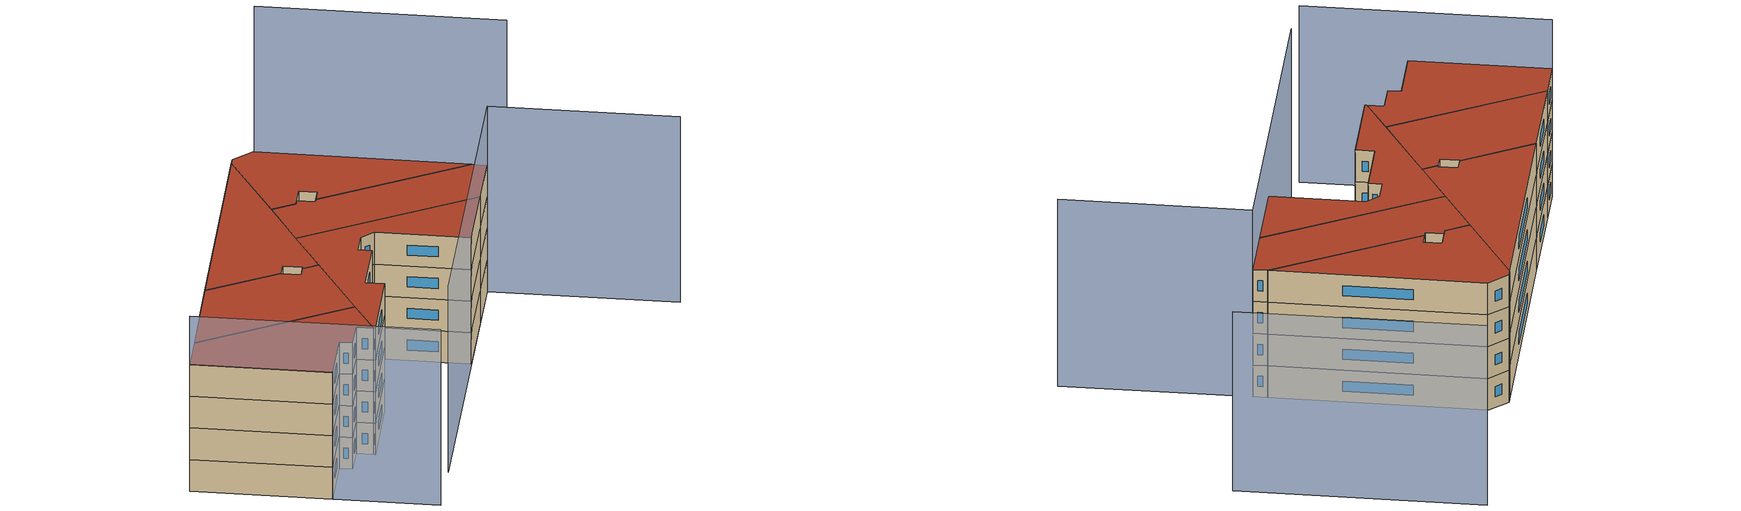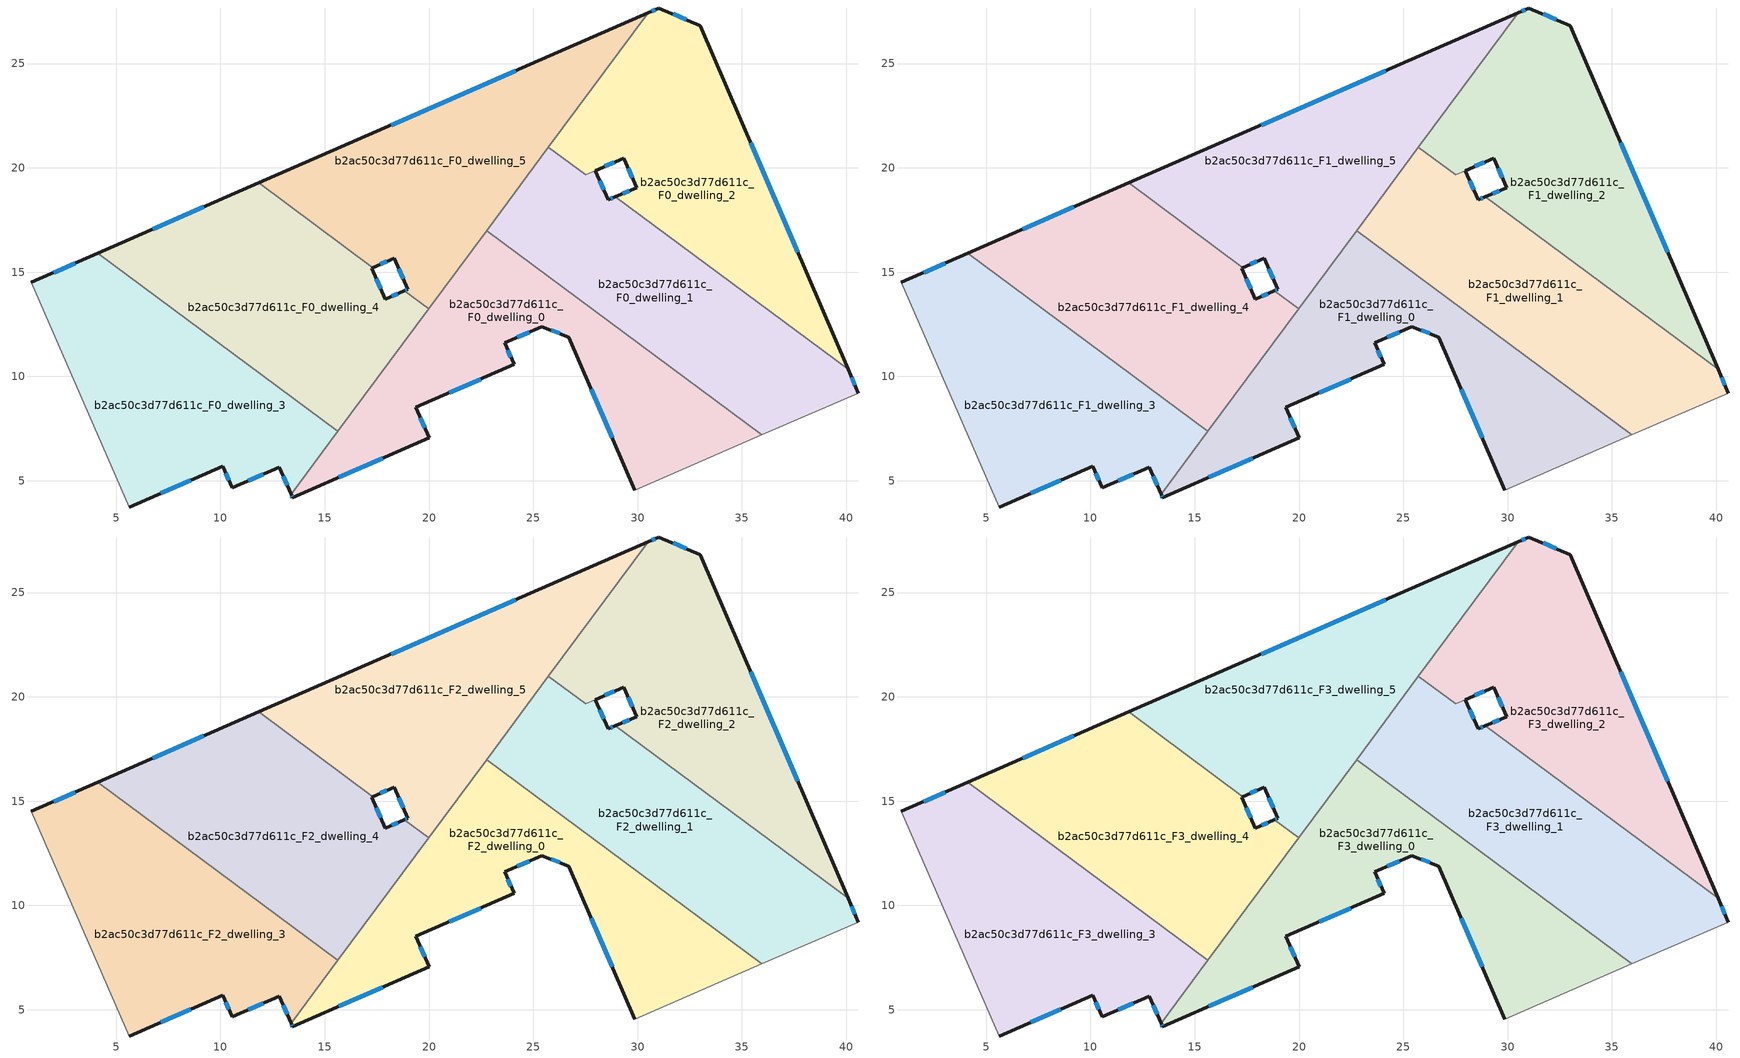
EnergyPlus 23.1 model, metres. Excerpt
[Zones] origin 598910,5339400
b2ac50c3d77d611c_F0_dwelling_0
 floor ground (EU_floor_Construction): 35.96,7.2 29.87,4.55 26.7,11.89 25.41,12.39 23.63,11.61 24.08,10.57 19.37,8.51 20,7.05 13.45,4.19 13.39,4.34 22.75,16.98 z0
 wall outside (EU_wall_Construction): 13.39,4.34 13.45,4.19 20,7.05 19.37,8.51 24.08,10.57 23.63,11.61 25.41,12.39 26.7,11.89 29.87,4.55 z0:3
 wall to b2ac50c3d77d611c_F0_dwelling_1 (EU_wall_Construction): 35.96,7.2 22.75,16.98 z0:3
 wall adiabatic (EU_wall_Construction): 29.87,4.55 35.96,7.2 z0:3
 wall to b2ac50c3d77d611c_F0_dwelling_4 (EU_wall_Construction): 19.98,13.24 15.63,7.37 z0:3
 wall to b2ac50c3d77d611c_F0_dwelling_3 (EU_wall_Construction): 15.63,7.37 13.39,4.34 z0:3
 wall to b2ac50c3d77d611c_F0_dwelling_5 (EU_wall_Construction): 22.75,16.98 19.98,13.24 z0:3
 window (EU_Window_Construction): 24.24,11.87 24.8,12.12 / 23.93,10.93 23.78,11.25 / 20.97,9.21 22.48,9.87 / 19.78,7.55 19.58,8.02 / 15.68,5.16 17.77,6.08 / 13.41,4.29 13.43,4.24 / 27.78,9.39 28.79,7.05 / 25.85,12.22 26.26,12.06 z1.02:1.98
b2ac50c3d77d611c_F0_dwelling_1
 floor ground (EU_floor_Construction): 40.09,10.34 40.58,9.2 35.96,7.2 22.75,16.98 25.72,20.99 27.5,19.67 27.97,19.87 28.58,18.46 28.93,18.61 z0
 wall outside (EU_wall_Construction): 28.93,18.61 28.58,18.46 27.97,19.87 / 40.58,9.2 40.09,10.34 z0:3
 wall to b2ac50c3d77d611c_F0_dwelling_2 (EU_wall_Construction): 40.09,10.34 28.93,18.61 / 27.97,19.87 27.5,19.67 25.72,20.99 z0:3
 wall adiabatic (EU_wall_Construction): 35.96,7.2 40.58,9.2 z0:3
 wall to b2ac50c3d77d611c_F0_dwelling_5 (EU_wall_Construction): 25.72,20.99 22.75,16.98 z0:3
 window (EU_Window_Construction): 28.37,18.94 28.18,19.39 / 28.81,18.56 28.7,18.51 / 40.41,9.59 40.26,9.95 z1.02:1.98
b2ac50c3d77d611c_F0_dwelling_2
 floor ground (EU_floor_Construction): 33.01,26.82 40.09,10.34 28.93,18.61 29.95,19.05 29.34,20.46 27.5,19.67 25.72,20.99 30.5,27.43 31.02,27.66 z0
 wall outside (EU_wall_Construction): 40.09,10.34 33.01,26.82 31.02,27.66 30.5,27.43 / 27.97,19.87 29.34,20.46 29.95,19.05 28.93,18.61 z0:3
 wall to b2ac50c3d77d611c_F0_dwelling_5 (EU_wall_Construction): 30.5,27.43 25.72,20.99 z0:3
 window (EU_Window_Construction): 30.84,27.58 30.68,27.51 / 32.33,27.1 31.7,27.37 / 37.68,15.94 35.42,21.21 / 29.6,18.9 29.27,18.76 / 29.55,19.98 29.74,19.53 / 28.43,20.07 28.87,20.26 z1.02:1.98
b2ac50c3d77d611c_F0_dwelling_3
 floor ground (EU_floor_Construction): 15.63,7.37 13.39,4.34 12.82,5.65 10.55,4.66 10.11,5.7 5.62,3.74 0.92,14.5 4.12,15.9 z0
 wall outside (EU_wall_Construction): 4.12,15.9 0.92,14.5 / 5.62,3.74 10.11,5.7 10.55,4.66 12.82,5.65 13.39,4.34 z0:3
 wall to b2ac50c3d77d611c_F0_dwelling_4 (EU_wall_Construction): 15.63,7.37 4.12,15.9 z0:3
 wall adiabatic (EU_wall_Construction): 0.92,14.5 5.62,3.74 z0:3
 window (EU_Window_Construction): 3.03,15.43 2.01,14.98 / 13.01,5.2 13.19,4.79 / 11.32,5 12.05,5.31 / 10.26,5.35 10.4,5.01 / 7.15,4.41 8.58,5.03 z1.02:1.98
b2ac50c3d77d611c_F0_dwelling_4
 floor ground (EU_floor_Construction): 17.31,15.22 17.25,15.19 17.9,13.71 18.8,14.11 19.98,13.24 15.63,7.37 4.12,15.9 11.83,19.27 z0
 wall outside (EU_wall_Construction): 18.8,14.11 17.9,13.71 17.25,15.19 17.31,15.22 / 11.83,19.27 4.12,15.9 z0:3
 wall to b2ac50c3d77d611c_F0_dwelling_5 (EU_wall_Construction): 19.98,13.24 18.8,14.11 / 17.31,15.22 11.83,19.27 z0:3
 window (EU_Window_Construction): 17.68,14.21 17.47,14.69 / 18.5,13.97 18.2,13.84 / 9.21,18.13 6.74,17.05 z1.02:1.98
b2ac50c3d77d611c_F0_dwelling_5
 floor ground (EU_floor_Construction): 30.5,27.43 19.98,13.24 18.8,14.11 18.98,14.18 18.33,15.66 17.31,15.22 11.83,19.27 z0
 wall outside (EU_wall_Construction): 17.31,15.22 18.33,15.66 18.98,14.18 18.8,14.11 / 30.5,27.43 11.83,19.27 z0:3
 window (EU_Window_Construction): 18.92,14.16 18.86,14.13 / 18.55,15.16 18.76,14.69 / 17.66,15.37 17.98,15.51 / 24.15,24.66 18.18,22.05 z1.02:1.98
b2ac50c3d77d611c_F1_dwelling_0
 floor to b2ac50c3d77d611c_F0_dwelling_0 (EU_floor_Construction): 35.96,7.2 29.87,4.55 26.7,11.89 25.41,12.39 23.63,11.61 24.08,10.57 19.37,8.51 20,7.05 13.45,4.19 13.39,4.34 22.75,16.98 z3
 wall outside (EU_wall_Construction): 13.39,4.34 13.45,4.19 20,7.05 19.37,8.51 24.08,10.57 23.63,11.61 25.41,12.39 26.7,11.89 29.87,4.55 z3:6
 wall to b2ac50c3d77d611c_F1_dwelling_1 (EU_wall_Construction): 35.96,7.2 22.75,16.98 z3:6
 wall adiabatic (EU_wall_Construction): 29.87,4.55 35.96,7.2 z3:6
 wall to b2ac50c3d77d611c_F1_dwelling_4 (EU_wall_Construction): 19.98,13.24 15.63,7.37 z3:6
 wall to b2ac50c3d77d611c_F1_dwelling_3 (EU_wall_Construction): 15.63,7.37 13.39,4.34 z3:6
 wall to b2ac50c3d77d611c_F1_dwelling_5 (EU_wall_Construction): 22.75,16.98 19.98,13.24 z3:6
 window (EU_Window_Construction): 24.24,11.87 24.8,12.12 / 23.93,10.93 23.78,11.25 / 20.97,9.21 22.48,9.87 / 19.78,7.55 19.58,8.02 / 15.68,5.16 17.77,6.08 / 13.41,4.29 13.43,4.24 / 27.78,9.39 28.79,7.05 / 25.85,12.22 26.26,12.06 z4.02:4.98
b2ac50c3d77d611c_F1_dwelling_1
 floor to b2ac50c3d77d611c_F0_dwelling_1 (EU_floor_Construction): 40.09,10.34 40.58,9.2 35.96,7.2 22.75,16.98 25.72,20.99 27.5,19.67 27.97,19.87 28.58,18.46 28.93,18.61 z3
 wall outside (EU_wall_Construction): 28.93,18.61 28.58,18.46 27.97,19.87 / 40.58,9.2 40.09,10.34 z3:6
 wall to b2ac50c3d77d611c_F1_dwelling_2 (EU_wall_Construction): 40.09,10.34 28.93,18.61 / 27.97,19.87 27.5,19.67 25.72,20.99 z3:6
 wall adiabatic (EU_wall_Construction): 35.96,7.2 40.58,9.2 z3:6
 wall to b2ac50c3d77d611c_F1_dwelling_5 (EU_wall_Construction): 25.72,20.99 22.75,16.98 z3:6
 window (EU_Window_Construction): 28.37,18.94 28.18,19.39 / 28.81,18.56 28.7,18.51 / 40.41,9.59 40.26,9.95 z4.02:4.98
b2ac50c3d77d611c_F1_dwelling_2
 floor to b2ac50c3d77d611c_F0_dwelling_2 (EU_floor_Construction): 33.01,26.82 40.09,10.34 28.93,18.61 29.95,19.05 29.34,20.46 27.5,19.67 25.72,20.99 30.5,27.43 31.02,27.66 z3
 wall outside (EU_wall_Construction): 40.09,10.34 33.01,26.82 31.02,27.66 30.5,27.43 / 27.97,19.87 29.34,20.46 29.95,19.05 28.93,18.61 z3:6
 wall to b2ac50c3d77d611c_F1_dwelling_5 (EU_wall_Construction): 30.5,27.43 25.72,20.99 z3:6
 window (EU_Window_Construction): 30.84,27.58 30.68,27.51 / 32.33,27.1 31.7,27.37 / 37.68,15.94 35.42,21.21 / 29.6,18.9 29.27,18.76 / 29.55,19.98 29.74,19.53 / 28.43,20.07 28.87,20.26 z4.02:4.98
b2ac50c3d77d611c_F1_dwelling_3
 floor to b2ac50c3d77d611c_F0_dwelling_3 (EU_floor_Construction): 15.63,7.37 13.39,4.34 12.82,5.65 10.55,4.66 10.11,5.7 5.62,3.74 0.92,14.5 4.12,15.9 z3
 wall outside (EU_wall_Construction): 4.12,15.9 0.92,14.5 / 5.62,3.74 10.11,5.7 10.55,4.66 12.82,5.65 13.39,4.34 z3:6
 wall to b2ac50c3d77d611c_F1_dwelling_4 (EU_wall_Construction): 15.63,7.37 4.12,15.9 z3:6
 wall adiabatic (EU_wall_Construction): 0.92,14.5 5.62,3.74 z3:6
 window (EU_Window_Construction): 3.03,15.43 2.01,14.98 / 13.01,5.2 13.19,4.79 / 11.32,5 12.05,5.31 / 10.26,5.35 10.4,5.01 / 7.15,4.41 8.58,5.03 z4.02:4.98
b2ac50c3d77d611c_F1_dwelling_4
 floor to b2ac50c3d77d611c_F0_dwelling_4 (EU_floor_Construction): 17.31,15.22 17.25,15.19 17.9,13.71 18.8,14.11 19.98,13.24 15.63,7.37 4.12,15.9 11.83,19.27 z3
 wall outside (EU_wall_Construction): 18.8,14.11 17.9,13.71 17.25,15.19 17.31,15.22 / 11.83,19.27 4.12,15.9 z3:6
 wall to b2ac50c3d77d611c_F1_dwelling_5 (EU_wall_Construction): 19.98,13.24 18.8,14.11 / 17.31,15.22 11.83,19.27 z3:6
 window (EU_Window_Construction): 17.68,14.21 17.47,14.69 / 18.5,13.97 18.2,13.84 / 9.21,18.13 6.74,17.05 z4.02:4.98
b2ac50c3d77d611c_F1_dwelling_5
 floor to b2ac50c3d77d611c_F0_dwelling_5 (EU_floor_Construction): 30.5,27.43 19.98,13.24 18.8,14.11 18.98,14.18 18.33,15.66 17.31,15.22 11.83,19.27 z3
 wall outside (EU_wall_Construction): 17.31,15.22 18.33,15.66 18.98,14.18 18.8,14.11 / 30.5,27.43 11.83,19.27 z3:6
 window (EU_Window_Construction): 18.92,14.16 18.86,14.13 / 18.55,15.16 18.76,14.69 / 17.66,15.37 17.98,15.51 / 24.15,24.66 18.18,22.05 z4.02:4.98
b2ac50c3d77d611c_F2_dwelling_0
 floor to b2ac50c3d77d611c_F1_dwelling_0 (EU_floor_Construction): 35.96,7.2 29.87,4.55 26.7,11.89 25.41,12.39 23.63,11.61 24.08,10.57 19.37,8.51 20,7.05 13.45,4.19 13.39,4.34 22.75,16.98 z6
 wall outside (EU_wall_Construction): 13.39,4.34 13.45,4.19 20,7.05 19.37,8.51 24.08,10.57 23.63,11.61 25.41,12.39 26.7,11.89 29.87,4.55 z6:9
 wall to b2ac50c3d77d611c_F2_dwelling_1 (EU_wall_Construction): 35.96,7.2 22.75,16.98 z6:9
 wall adiabatic (EU_wall_Construction): 29.87,4.55 35.96,7.2 z6:9
 wall to b2ac50c3d77d611c_F2_dwelling_4 (EU_wall_Construction): 19.98,13.24 15.63,7.37 z6:9
 wall to b2ac50c3d77d611c_F2_dwelling_3 (EU_wall_Construction): 15.63,7.37 13.39,4.34 z6:9
 wall to b2ac50c3d77d611c_F2_dwelling_5 (EU_wall_Construction): 22.75,16.98 19.98,13.24 z6:9
 window (EU_Window_Construction): 24.24,11.87 24.8,12.12 / 23.93,10.93 23.78,11.25 / 20.97,9.21 22.48,9.87 / 19.78,7.55 19.58,8.02 / 15.68,5.16 17.77,6.08 / 13.41,4.29 13.43,4.24 / 27.78,9.39 28.79,7.05 / 25.85,12.22 26.26,12.06 z7.02:7.98
b2ac50c3d77d611c_F2_dwelling_1
 floor to b2ac50c3d77d611c_F1_dwelling_1 (EU_floor_Construction): 40.09,10.34 40.58,9.2 35.96,7.2 22.75,16.98 25.72,20.99 27.5,19.67 27.97,19.87 28.58,18.46 28.93,18.61 z6
 wall outside (EU_wall_Construction): 28.93,18.61 28.58,18.46 27.97,19.87 / 40.58,9.2 40.09,10.34 z6:9
 wall to b2ac50c3d77d611c_F2_dwelling_2 (EU_wall_Construction): 40.09,10.34 28.93,18.61 / 27.97,19.87 27.5,19.67 25.72,20.99 z6:9
 wall adiabatic (EU_wall_Construction): 35.96,7.2 40.58,9.2 z6:9
 wall to b2ac50c3d77d611c_F2_dwelling_5 (EU_wall_Construction): 25.72,20.99 22.75,16.98 z6:9
 window (EU_Window_Construction): 28.37,18.94 28.18,19.39 / 28.81,18.56 28.7,18.51 / 40.41,9.59 40.26,9.95 z7.02:7.98
b2ac50c3d77d611c_F2_dwelling_2
 floor to b2ac50c3d77d611c_F1_dwelling_2 (EU_floor_Construction): 33.01,26.82 40.09,10.34 28.93,18.61 29.95,19.05 29.34,20.46 27.5,19.67 25.72,20.99 30.5,27.43 31.02,27.66 z6
 wall outside (EU_wall_Construction): 40.09,10.34 33.01,26.82 31.02,27.66 30.5,27.43 / 27.97,19.87 29.34,20.46 29.95,19.05 28.93,18.61 z6:9
 wall to b2ac50c3d77d611c_F2_dwelling_5 (EU_wall_Construction): 30.5,27.43 25.72,20.99 z6:9
 window (EU_Window_Construction): 30.84,27.58 30.68,27.51 / 32.33,27.1 31.7,27.37 / 37.68,15.94 35.42,21.21 / 29.6,18.9 29.27,18.76 / 29.55,19.98 29.74,19.53 / 28.43,20.07 28.87,20.26 z7.02:7.98
b2ac50c3d77d611c_F2_dwelling_3
 floor to b2ac50c3d77d611c_F1_dwelling_3 (EU_floor_Construction): 15.63,7.37 13.39,4.34 12.82,5.65 10.55,4.66 10.11,5.7 5.62,3.74 0.92,14.5 4.12,15.9 z6
 wall outside (EU_wall_Construction): 4.12,15.9 0.92,14.5 / 5.62,3.74 10.11,5.7 10.55,4.66 12.82,5.65 13.39,4.34 z6:9
 wall to b2ac50c3d77d611c_F2_dwelling_4 (EU_wall_Construction): 15.63,7.37 4.12,15.9 z6:9
 wall adiabatic (EU_wall_Construction): 0.92,14.5 5.62,3.74 z6:9
 window (EU_Window_Construction): 3.03,15.43 2.01,14.98 / 13.01,5.2 13.19,4.79 / 11.32,5 12.05,5.31 / 10.26,5.35 10.4,5.01 / 7.15,4.41 8.58,5.03 z7.02:7.98
b2ac50c3d77d611c_F2_dwelling_4
 floor to b2ac50c3d77d611c_F1_dwelling_4 (EU_floor_Construction): 17.31,15.22 17.25,15.19 17.9,13.71 18.8,14.11 19.98,13.24 15.63,7.37 4.12,15.9 11.83,19.27 z6
 wall outside (EU_wall_Construction): 18.8,14.11 17.9,13.71 17.25,15.19 17.31,15.22 / 11.83,19.27 4.12,15.9 z6:9
 wall to b2ac50c3d77d611c_F2_dwelling_5 (EU_wall_Construction): 19.98,13.24 18.8,14.11 / 17.31,15.22 11.83,19.27 z6:9
 window (EU_Window_Construction): 17.68,14.21 17.47,14.69 / 18.5,13.97 18.2,13.84 / 9.21,18.13 6.74,17.05 z7.02:7.98
b2ac50c3d77d611c_F2_dwelling_5
 floor to b2ac50c3d77d611c_F1_dwelling_5 (EU_floor_Construction): 30.5,27.43 19.98,13.24 18.8,14.11 18.98,14.18 18.33,15.66 17.31,15.22 11.83,19.27 z6
 wall outside (EU_wall_Construction): 17.31,15.22 18.33,15.66 18.98,14.18 18.8,14.11 / 30.5,27.43 11.83,19.27 z6:9
 window (EU_Window_Construction): 18.92,14.16 18.86,14.13 / 18.55,15.16 18.76,14.69 / 17.66,15.37 17.98,15.51 / 24.15,24.66 18.18,22.05 z7.02:7.98
b2ac50c3d77d611c_F3_dwelling_0
 floor to b2ac50c3d77d611c_F2_dwelling_0 (EU_floor_Construction): 35.96,7.2 29.87,4.55 26.7,11.89 25.41,12.39 23.63,11.61 24.08,10.57 19.37,8.51 20,7.05 13.45,4.19 13.39,4.34 22.75,16.98 z9
 wall outside (EU_wall_Construction): 13.39,4.34 13.45,4.19 20,7.05 19.37,8.51 24.08,10.57 23.63,11.61 25.41,12.39 26.7,11.89 29.87,4.55 z9:12
 wall to b2ac50c3d77d611c_F3_dwelling_1 (EU_wall_Construction): 35.96,7.2 22.75,16.98 z9:12
 wall adiabatic (EU_wall_Construction): 29.87,4.55 35.96,7.2 z9:12
 wall to b2ac50c3d77d611c_F3_dwelling_4 (EU_wall_Construction): 19.98,13.24 15.63,7.37 z9:12
 wall to b2ac50c3d77d611c_F3_dwelling_3 (EU_wall_Construction): 15.63,7.37 13.39,4.34 z9:12
 wall to b2ac50c3d77d611c_F3_dwelling_5 (EU_wall_Construction): 22.75,16.98 19.98,13.24 z9:12
 window (EU_Window_Construction): 24.24,11.87 24.8,12.12 / 23.93,10.93 23.78,11.25 / 20.97,9.21 22.48,9.87 / 19.78,7.55 19.58,8.02 / 15.68,5.16 17.77,6.08 / 13.41,4.29 13.43,4.24 / 27.78,9.39 28.79,7.05 / 25.85,12.22 26.26,12.06 z10.02:10.98
 roof outside (EU_roof_Construction): 35.96,7.2 22.75,16.98 13.39,4.34 13.45,4.19 20,7.05 19.37,8.51 24.08,10.57 23.63,11.61 25.41,12.39 26.7,11.89 29.87,4.55 z12
b2ac50c3d77d611c_F3_dwelling_1
 floor to b2ac50c3d77d611c_F2_dwelling_1 (EU_floor_Construction): 40.09,10.34 40.58,9.2 35.96,7.2 22.75,16.98 25.72,20.99 27.5,19.67 27.97,19.87 28.58,18.46 28.93,18.61 z9
 wall outside (EU_wall_Construction): 28.93,18.61 28.58,18.46 27.97,19.87 / 40.58,9.2 40.09,10.34 z9:12
 wall to b2ac50c3d77d611c_F3_dwelling_2 (EU_wall_Construction): 40.09,10.34 28.93,18.61 / 27.97,19.87 27.5,19.67 25.72,20.99 z9:12
 wall adiabatic (EU_wall_Construction): 35.96,7.2 40.58,9.2 z9:12
 wall to b2ac50c3d77d611c_F3_dwelling_5 (EU_wall_Construction): 25.72,20.99 22.75,16.98 z9:12
 window (EU_Window_Construction): 28.37,18.94 28.18,19.39 / 28.81,18.56 28.7,18.51 / 40.41,9.59 40.26,9.95 z10.02:10.98
 roof outside (EU_roof_Construction): 40.58,9.2 40.09,10.34 28.93,18.61 28.58,18.46 27.97,19.87 27.5,19.67 25.72,20.99 22.75,16.98 35.96,7.2 z12
b2ac50c3d77d611c_F3_dwelling_2
 floor to b2ac50c3d77d611c_F2_dwelling_2 (EU_floor_Construction): 33.01,26.82 40.09,10.34 28.93,18.61 29.95,19.05 29.34,20.46 27.5,19.67 25.72,20.99 30.5,27.43 31.02,27.66 z9
 wall outside (EU_wall_Construction): 40.09,10.34 33.01,26.82 31.02,27.66 30.5,27.43 / 27.97,19.87 29.34,20.46 29.95,19.05 28.93,18.61 z9:12
 wall to b2ac50c3d77d611c_F3_dwelling_5 (EU_wall_Construction): 30.5,27.43 25.72,20.99 z9:12
 window (EU_Window_Construction): 30.84,27.58 30.68,27.51 / 32.33,27.1 31.7,27.37 / 37.68,15.94 35.42,21.21 / 29.6,18.9 29.27,18.76 / 29.55,19.98 29.74,19.53 / 28.43,20.07 28.87,20.26 z10.02:10.98
 roof outside (EU_roof_Construction): 40.09,10.34 33.01,26.82 31.02,27.66 30.5,27.43 25.72,20.99 27.5,19.67 29.34,20.46 29.95,19.05 28.93,18.61 z12
b2ac50c3d77d611c_F3_dwelling_3
 floor to b2ac50c3d77d611c_F2_dwelling_3 (EU_floor_Construction): 15.63,7.37 13.39,4.34 12.82,5.65 10.55,4.66 10.11,5.7 5.62,3.74 0.92,14.5 4.12,15.9 z9
 wall outside (EU_wall_Construction): 4.12,15.9 0.92,14.5 / 5.62,3.74 10.11,5.7 10.55,4.66 12.82,5.65 13.39,4.34 z9:12
 wall to b2ac50c3d77d611c_F3_dwelling_4 (EU_wall_Construction): 15.63,7.37 4.12,15.9 z9:12
 wall adiabatic (EU_wall_Construction): 0.92,14.5 5.62,3.74 z9:12
 window (EU_Window_Construction): 3.03,15.43 2.01,14.98 / 13.01,5.2 13.19,4.79 / 11.32,5 12.05,5.31 / 10.26,5.35 10.4,5.01 / 7.15,4.41 8.58,5.03 z10.02:10.98
 roof outside (EU_roof_Construction): 13.39,4.34 15.63,7.37 4.12,15.9 0.92,14.5 5.62,3.74 10.11,5.7 10.55,4.66 12.82,5.65 z12
b2ac50c3d77d611c_F3_dwelling_4
 floor to b2ac50c3d77d611c_F2_dwelling_4 (EU_floor_Construction): 17.31,15.22 17.25,15.19 17.9,13.71 18.8,14.11 19.98,13.24 15.63,7.37 4.12,15.9 11.83,19.27 z9
 wall outside (EU_wall_Construction): 18.8,14.11 17.9,13.71 17.25,15.19 17.31,15.22 / 11.83,19.27 4.12,15.9 z9:12
 wall to b2ac50c3d77d611c_F3_dwelling_5 (EU_wall_Construction): 19.98,13.24 18.8,14.11 / 17.31,15.22 11.83,19.27 z9:12
 window (EU_Window_Construction): 17.68,14.21 17.47,14.69 / 18.5,13.97 18.2,13.84 / 9.21,18.13 6.74,17.05 z10.02:10.98
 roof outside (EU_roof_Construction): 15.63,7.37 19.98,13.24 18.8,14.11 17.9,13.71 17.25,15.19 17.31,15.22 11.83,19.27 4.12,15.9 z12
b2ac50c3d77d611c_F3_dwelling_5
 floor to b2ac50c3d77d611c_F2_dwelling_5 (EU_floor_Construction): 30.5,27.43 19.98,13.24 18.8,14.11 18.98,14.18 18.33,15.66 17.31,15.22 11.83,19.27 z9
 wall outside (EU_wall_Construction): 17.31,15.22 18.33,15.66 18.98,14.18 18.8,14.11 / 30.5,27.43 11.83,19.27 z9:12
 window (EU_Window_Construction): 18.92,14.16 18.86,14.13 / 18.55,15.16 18.76,14.69 / 17.66,15.37 17.98,15.51 / 24.15,24.66 18.18,22.05 z10.02:10.98
 roof outside (EU_roof_Construction): 19.98,13.24 30.5,27.43 11.83,19.27 17.31,15.22 18.33,15.66 18.98,14.18 18.8,14.11 z12
shading: 14.03,-2.32 40.58,9.2 / 40.58,9.2 46.89,-5.35 z0:17.6; 0.92,14.5 9.16,-4.38 z0:16.6; 54.32,15.17 46.06,34.18 z0:16.9
[Building]
EU S2 Campaign: North Axis=0; Terrain=City; Solar Distribution=FullExterior
[Site:Location]
Vienna: Latitude=48; Longitude=16.5; Time Zone=1; Elevation=183
[SizingPeriod:WeatherFileDays]
AnnualSizingPeriod: Begin Month=1; Begin Day of Month=1; End Month=12; End Day of Month=31; Day of Week for Start Day=Monday; Use Weather File Daylight Saving Period=No; Use Weather File Rain and Snow Indicators=No
[MATERIAL]
EU_InternalMass_Material: Roughness=MediumRough; Thickness=0.1; Conductivity=1; Density=1800; Specific Heat=900; Thermal Absorptance=0.9; Solar Absorptance=0.7; Visible Absorptance=0.7
[MATERIAL:NOMASS] Roughness=MediumRough; Thermal Absorptance=0.9; Solar Absorptance=0.7; Visible Absorptance=0.7
Name | Thermal Resistance
EU_wall_NoMass | 0.942466
EU_roof_NoMass | 0.551687
EU_floor_NoMass | 0.66527
[WINDOWMATERIAL:SIMPLEGLAZINGSYSTEM]
EU_Window_SimpleGlazing: UFactor=2.03367; Solar Heat Gain Coefficient=0.65; Visible Transmittance=0.65
[CONSTRUCTION]
EU_wall_Construction: EU_wall_NoMass
EU_roof_Construction: EU_roof_NoMass
EU_floor_Construction: EU_floor_NoMass
EU_Window_Construction: EU_Window_SimpleGlazing
EU_InternalMass_Construction: EU_InternalMass_Material
[ZONE] Type=1; Multiplier=1; Ceiling Height=autocalculate; Floor Area=autocalculate; Part of Total Floor Area=Yes
Name | Volume
b2ac50c3d77d611c_F0_dwelling_0; b2ac50c3d77d611c_F1_dwelling_0; b2ac50c3d77d611c_F2_dwelling_0; b2ac50c3d77d611c_F3_dwelling_0 | 265.602
b2ac50c3d77d611c_F0_dwelling_1; b2ac50c3d77d611c_F1_dwelling_1; b2ac50c3d77d611c_F2_dwelling_1; b2ac50c3d77d611c_F3_dwelling_1 | 266.227
b2ac50c3d77d611c_F0_dwelling_2; b2ac50c3d77d611c_F1_dwelling_2; b2ac50c3d77d611c_F2_dwelling_2; b2ac50c3d77d611c_F3_dwelling_2 | 264.89
b2ac50c3d77d611c_F0_dwelling_3; b2ac50c3d77d611c_F1_dwelling_3; b2ac50c3d77d611c_F2_dwelling_3; b2ac50c3d77d611c_F3_dwelling_3 | 265.588
b2ac50c3d77d611c_F0_dwelling_4; b2ac50c3d77d611c_F1_dwelling_4; b2ac50c3d77d611c_F2_dwelling_4; b2ac50c3d77d611c_F3_dwelling_4 | 265.563
b2ac50c3d77d611c_F0_dwelling_5; b2ac50c3d77d611c_F1_dwelling_5; b2ac50c3d77d611c_F2_dwelling_5; b2ac50c3d77d611c_F3_dwelling_5 | 265.548
[INTERNALMASS] Construction=EU_InternalMass_Construction
Name | Zone or ZoneList | Surface Area
b2ac50c3d77d611c_F0_dwelling_0_EU_InternalMass | b2ac50c3d77d611c_F0_dwelling_0 | 88.5339
b2ac50c3d77d611c_F0_dwelling_1_EU_InternalMass | b2ac50c3d77d611c_F0_dwelling_1 | 88.7425
b2ac50c3d77d611c_F0_dwelling_2_EU_InternalMass | b2ac50c3d77d611c_F0_dwelling_2 | 88.2969
b2ac50c3d77d611c_F0_dwelling_3_EU_InternalMass | b2ac50c3d77d611c_F0_dwelling_3 | 88.5292
b2ac50c3d77d611c_F0_dwelling_4_EU_InternalMass | b2ac50c3d77d611c_F0_dwelling_4 | 88.5214
b2ac50c3d77d611c_F0_dwelling_5_EU_InternalMass | b2ac50c3d77d611c_F0_dwelling_5 | 88.5159
b2ac50c3d77d611c_F1_dwelling_0_EU_InternalMass | b2ac50c3d77d611c_F1_dwelling_0 | 88.5339
b2ac50c3d77d611c_F1_dwelling_1_EU_InternalMass | b2ac50c3d77d611c_F1_dwelling_1 | 88.7425
b2ac50c3d77d611c_F1_dwelling_2_EU_InternalMass | b2ac50c3d77d611c_F1_dwelling_2 | 88.2969
b2ac50c3d77d611c_F1_dwelling_3_EU_InternalMass | b2ac50c3d77d611c_F1_dwelling_3 | 88.5292
b2ac50c3d77d611c_F1_dwelling_4_EU_InternalMass | b2ac50c3d77d611c_F1_dwelling_4 | 88.5214
b2ac50c3d77d611c_F1_dwelling_5_EU_InternalMass | b2ac50c3d77d611c_F1_dwelling_5 | 88.5159
b2ac50c3d77d611c_F2_dwelling_0_EU_InternalMass | b2ac50c3d77d611c_F2_dwelling_0 | 88.5339
b2ac50c3d77d611c_F2_dwelling_1_EU_InternalMass | b2ac50c3d77d611c_F2_dwelling_1 | 88.7425
b2ac50c3d77d611c_F2_dwelling_2_EU_InternalMass | b2ac50c3d77d611c_F2_dwelling_2 | 88.2969
b2ac50c3d77d611c_F2_dwelling_3_EU_InternalMass | b2ac50c3d77d611c_F2_dwelling_3 | 88.5292
b2ac50c3d77d611c_F2_dwelling_4_EU_InternalMass | b2ac50c3d77d611c_F2_dwelling_4 | 88.5214
b2ac50c3d77d611c_F2_dwelling_5_EU_InternalMass | b2ac50c3d77d611c_F2_dwelling_5 | 88.5159
b2ac50c3d77d611c_F3_dwelling_0_EU_InternalMass | b2ac50c3d77d611c_F3_dwelling_0 | 88.5339
b2ac50c3d77d611c_F3_dwelling_1_EU_InternalMass | b2ac50c3d77d611c_F3_dwelling_1 | 88.7425
b2ac50c3d77d611c_F3_dwelling_2_EU_InternalMass | b2ac50c3d77d611c_F3_dwelling_2 | 88.2969
b2ac50c3d77d611c_F3_dwelling_3_EU_InternalMass | b2ac50c3d77d611c_F3_dwelling_3 | 88.5292
b2ac50c3d77d611c_F3_dwelling_4_EU_InternalMass | b2ac50c3d77d611c_F3_dwelling_4 | 88.5214
b2ac50c3d77d611c_F3_dwelling_5_EU_InternalMass | b2ac50c3d77d611c_F3_dwelling_5 | 88.5159
[OTHEREQUIPMENT] Fuel Type=Electricity; Design Level Calculation Method=Watts/Area; Power per Zone Floor Area=1; Fraction Latent=0; Fraction Radiant=0; Fraction Lost=0; Carbon Dioxide Generation Rate=0; EndUse Subcategory=EU_Step8_InternalGains
Name | Zone or ZoneList or Space or SpaceList | Schedule
EU_Step8_InternalGain_b2ac50c3d77d611c_F0_dwelling_0_f000 | b2ac50c3d77d611c_F0_dwelling_0 | EU_Step8_GainSchedule_b2ac50c3d77d611c_F0_dwelling_0_f000
EU_Step8_InternalGain_b2ac50c3d77d611c_F0_dwelling_1_f000 | b2ac50c3d77d611c_F0_dwelling_1 | EU_Step8_GainSchedule_b2ac50c3d77d611c_F0_dwelling_1_f000
EU_Step8_InternalGain_b2ac50c3d77d611c_F0_dwelling_2_f000 | b2ac50c3d77d611c_F0_dwelling_2 | EU_Step8_GainSchedule_b2ac50c3d77d611c_F0_dwelling_2_f000
EU_Step8_InternalGain_b2ac50c3d77d611c_F0_dwelling_3_f000 | b2ac50c3d77d611c_F0_dwelling_3 | EU_Step8_GainSchedule_b2ac50c3d77d611c_F0_dwelling_3_f000
EU_Step8_InternalGain_b2ac50c3d77d611c_F0_dwelling_4_f000 | b2ac50c3d77d611c_F0_dwelling_4 | EU_Step8_GainSchedule_b2ac50c3d77d611c_F0_dwelling_4_f000
EU_Step8_InternalGain_b2ac50c3d77d611c_F0_dwelling_5_f000 | b2ac50c3d77d611c_F0_dwelling_5 | EU_Step8_GainSchedule_b2ac50c3d77d611c_F0_dwelling_5_f000
EU_Step8_InternalGain_b2ac50c3d77d611c_F1_dwelling_0_f000 | b2ac50c3d77d611c_F1_dwelling_0 | EU_Step8_GainSchedule_b2ac50c3d77d611c_F1_dwelling_0_f000
EU_Step8_InternalGain_b2ac50c3d77d611c_F1_dwelling_1_f000 | b2ac50c3d77d611c_F1_dwelling_1 | EU_Step8_GainSchedule_b2ac50c3d77d611c_F1_dwelling_1_f000
EU_Step8_InternalGain_b2ac50c3d77d611c_F1_dwelling_2_f000 | b2ac50c3d77d611c_F1_dwelling_2 | EU_Step8_GainSchedule_b2ac50c3d77d611c_F1_dwelling_2_f000
EU_Step8_InternalGain_b2ac50c3d77d611c_F1_dwelling_3_f000 | b2ac50c3d77d611c_F1_dwelling_3 | EU_Step8_GainSchedule_b2ac50c3d77d611c_F1_dwelling_3_f000
EU_Step8_InternalGain_b2ac50c3d77d611c_F1_dwelling_4_f000 | b2ac50c3d77d611c_F1_dwelling_4 | EU_Step8_GainSchedule_b2ac50c3d77d611c_F1_dwelling_4_f000
EU_Step8_InternalGain_b2ac50c3d77d611c_F1_dwelling_5_f000 | b2ac50c3d77d611c_F1_dwelling_5 | EU_Step8_GainSchedule_b2ac50c3d77d611c_F1_dwelling_5_f000
EU_Step8_InternalGain_b2ac50c3d77d611c_F2_dwelling_0_f000 | b2ac50c3d77d611c_F2_dwelling_0 | EU_Step8_GainSchedule_b2ac50c3d77d611c_F2_dwelling_0_f000
EU_Step8_InternalGain_b2ac50c3d77d611c_F2_dwelling_1_f000 | b2ac50c3d77d611c_F2_dwelling_1 | EU_Step8_GainSchedule_b2ac50c3d77d611c_F2_dwelling_1_f000
EU_Step8_InternalGain_b2ac50c3d77d611c_F2_dwelling_2_f000 | b2ac50c3d77d611c_F2_dwelling_2 | EU_Step8_GainSchedule_b2ac50c3d77d611c_F2_dwelling_2_f000
EU_Step8_InternalGain_b2ac50c3d77d611c_F2_dwelling_3_f000 | b2ac50c3d77d611c_F2_dwelling_3 | EU_Step8_GainSchedule_b2ac50c3d77d611c_F2_dwelling_3_f000
EU_Step8_InternalGain_b2ac50c3d77d611c_F2_dwelling_4_f000 | b2ac50c3d77d611c_F2_dwelling_4 | EU_Step8_GainSchedule_b2ac50c3d77d611c_F2_dwelling_4_f000
EU_Step8_InternalGain_b2ac50c3d77d611c_F2_dwelling_5_f000 | b2ac50c3d77d611c_F2_dwelling_5 | EU_Step8_GainSchedule_b2ac50c3d77d611c_F2_dwelling_5_f000
EU_Step8_InternalGain_b2ac50c3d77d611c_F3_dwelling_0_f000 | b2ac50c3d77d611c_F3_dwelling_0 | EU_Step8_GainSchedule_b2ac50c3d77d611c_F3_dwelling_0_f000
EU_Step8_InternalGain_b2ac50c3d77d611c_F3_dwelling_1_f000 | b2ac50c3d77d611c_F3_dwelling_1 | EU_Step8_GainSchedule_b2ac50c3d77d611c_F3_dwelling_1_f000
EU_Step8_InternalGain_b2ac50c3d77d611c_F3_dwelling_2_f000 | b2ac50c3d77d611c_F3_dwelling_2 | EU_Step8_GainSchedule_b2ac50c3d77d611c_F3_dwelling_2_f000
EU_Step8_InternalGain_b2ac50c3d77d611c_F3_dwelling_3_f000 | b2ac50c3d77d611c_F3_dwelling_3 | EU_Step8_GainSchedule_b2ac50c3d77d611c_F3_dwelling_3_f000
EU_Step8_InternalGain_b2ac50c3d77d611c_F3_dwelling_4_f000 | b2ac50c3d77d611c_F3_dwelling_4 | EU_Step8_GainSchedule_b2ac50c3d77d611c_F3_dwelling_4_f000
EU_Step8_InternalGain_b2ac50c3d77d611c_F3_dwelling_5_f000 | b2ac50c3d77d611c_F3_dwelling_5 | EU_Step8_GainSchedule_b2ac50c3d77d611c_F3_dwelling_5_f000
[ZONEVENTILATION:DESIGNFLOWRATE] Schedule=EU_AlwaysOn; Design Flow Rate Calculation Method=AirChanges/Hour; Air Changes per Hour=0.530523; Ventilation Type=Natural; Fan Pressure Rise=0; Fan Total Efficiency=1; Constant Term Coefficient=1; Temperature Term Coefficient=0; Velocity Term Coefficient=0; Velocity Squared Term Coefficient=0; Minimum Indoor Temperature=-100; Maximum Indoor Temperature=100; Delta Temperature=-100; Minimum Outdoor Temperature=-100; Maximum Outdoor Temperature=100; Maximum Wind Speed=40
Name | Zone or ZoneList or Space or SpaceList
EU_ConstantAir_b2ac50c3d77d611c_F0_dwelling_0 | b2ac50c3d77d611c_F0_dwelling_0
EU_ConstantAir_b2ac50c3d77d611c_F0_dwelling_1 | b2ac50c3d77d611c_F0_dwelling_1
EU_ConstantAir_b2ac50c3d77d611c_F0_dwelling_2 | b2ac50c3d77d611c_F0_dwelling_2
EU_ConstantAir_b2ac50c3d77d611c_F0_dwelling_3 | b2ac50c3d77d611c_F0_dwelling_3
EU_ConstantAir_b2ac50c3d77d611c_F0_dwelling_4 | b2ac50c3d77d611c_F0_dwelling_4
EU_ConstantAir_b2ac50c3d77d611c_F0_dwelling_5 | b2ac50c3d77d611c_F0_dwelling_5
EU_ConstantAir_b2ac50c3d77d611c_F1_dwelling_0 | b2ac50c3d77d611c_F1_dwelling_0
EU_ConstantAir_b2ac50c3d77d611c_F1_dwelling_1 | b2ac50c3d77d611c_F1_dwelling_1
EU_ConstantAir_b2ac50c3d77d611c_F1_dwelling_2 | b2ac50c3d77d611c_F1_dwelling_2
EU_ConstantAir_b2ac50c3d77d611c_F1_dwelling_3 | b2ac50c3d77d611c_F1_dwelling_3
EU_ConstantAir_b2ac50c3d77d611c_F1_dwelling_4 | b2ac50c3d77d611c_F1_dwelling_4
EU_ConstantAir_b2ac50c3d77d611c_F1_dwelling_5 | b2ac50c3d77d611c_F1_dwelling_5
EU_ConstantAir_b2ac50c3d77d611c_F2_dwelling_0 | b2ac50c3d77d611c_F2_dwelling_0
EU_ConstantAir_b2ac50c3d77d611c_F2_dwelling_1 | b2ac50c3d77d611c_F2_dwelling_1
EU_ConstantAir_b2ac50c3d77d611c_F2_dwelling_2 | b2ac50c3d77d611c_F2_dwelling_2
EU_ConstantAir_b2ac50c3d77d611c_F2_dwelling_3 | b2ac50c3d77d611c_F2_dwelling_3
EU_ConstantAir_b2ac50c3d77d611c_F2_dwelling_4 | b2ac50c3d77d611c_F2_dwelling_4
EU_ConstantAir_b2ac50c3d77d611c_F2_dwelling_5 | b2ac50c3d77d611c_F2_dwelling_5
EU_ConstantAir_b2ac50c3d77d611c_F3_dwelling_0 | b2ac50c3d77d611c_F3_dwelling_0
EU_ConstantAir_b2ac50c3d77d611c_F3_dwelling_1 | b2ac50c3d77d611c_F3_dwelling_1
EU_ConstantAir_b2ac50c3d77d611c_F3_dwelling_2 | b2ac50c3d77d611c_F3_dwelling_2
EU_ConstantAir_b2ac50c3d77d611c_F3_dwelling_3 | b2ac50c3d77d611c_F3_dwelling_3
EU_ConstantAir_b2ac50c3d77d611c_F3_dwelling_4 | b2ac50c3d77d611c_F3_dwelling_4
EU_ConstantAir_b2ac50c3d77d611c_F3_dwelling_5 | b2ac50c3d77d611c_F3_dwelling_5
[HVACTEMPLATE:THERMOSTAT] Constant Heating Setpoint=20; Constant Cooling Setpoint=50
EU_HeatOnly_b2ac50c3d77d611c_F0_dwelling_0; EU_HeatOnly_b2ac50c3d77d611c_F0_dwelling_1; EU_HeatOnly_b2ac50c3d77d611c_F0_dwelling_2; EU_HeatOnly_b2ac50c3d77d611c_F0_dwelling_3; EU_HeatOnly_b2ac50c3d77d611c_F0_dwelling_4; EU_HeatOnly_b2ac50c3d77d611c_F0_dwelling_5; EU_HeatOnly_b2ac50c3d77d611c_F1_dwelling_0; EU_HeatOnly_b2ac50c3d77d611c_F1_dwelling_1; EU_HeatOnly_b2ac50c3d77d611c_F1_dwelling_2; EU_HeatOnly_b2ac50c3d77d611c_F1_dwelling_3; EU_HeatOnly_b2ac50c3d77d611c_F1_dwelling_4; EU_HeatOnly_b2ac50c3d77d611c_F1_dwelling_5; EU_HeatOnly_b2ac50c3d77d611c_F2_dwelling_0; EU_HeatOnly_b2ac50c3d77d611c_F2_dwelling_1; EU_HeatOnly_b2ac50c3d77d611c_F2_dwelling_2; EU_HeatOnly_b2ac50c3d77d611c_F2_dwelling_3; EU_HeatOnly_b2ac50c3d77d611c_F2_dwelling_4; EU_HeatOnly_b2ac50c3d77d611c_F2_dwelling_5; EU_HeatOnly_b2ac50c3d77d611c_F3_dwelling_0; EU_HeatOnly_b2ac50c3d77d611c_F3_dwelling_1; EU_HeatOnly_b2ac50c3d77d611c_F3_dwelling_2; EU_HeatOnly_b2ac50c3d77d611c_F3_dwelling_3; EU_HeatOnly_b2ac50c3d77d611c_F3_dwelling_4; EU_HeatOnly_b2ac50c3d77d611c_F3_dwelling_5
[HVACTEMPLATE:ZONE:IDEALLOADSAIRSYSTEM] System Availability Schedule=EU_AlwaysOn; Maximum Heating Supply Air Temperature=50; Minimum Cooling Supply Air Temperature=13; Maximum Heating Supply Air Humidity Ratio=0.0156; Minimum Cooling Supply Air Humidity Ratio=0.0077; Heating Limit=NoLimit; Cooling Limit=NoLimit; Heating Availability Schedule=EU_AlwaysOn; Cooling Availability Schedule=EU_CoolingOff; Dehumidification Control Type=ConstantSensibleHeatRatio; Cooling Sensible Heat Ratio=0.7; Dehumidification Setpoint=60; Humidification Control Type=None; Humidification Setpoint=30; Outdoor Air Method=None; Outdoor Air Flow Rate per Person=0.00944; Outdoor Air Flow Rate per Zone Floor Area=0; Outdoor Air Flow Rate per Zone=0; Demand Controlled Ventilation Type=None; Outdoor Air Economizer Type=NoEconomizer; Heat Recovery Type=None; Sensible Heat Recovery Effectiveness=0.7; Latent Heat Recovery Effectiveness=0.65
Name | Template Thermostat
b2ac50c3d77d611c_F0_dwelling_0 | EU_HeatOnly_b2ac50c3d77d611c_F0_dwelling_0
b2ac50c3d77d611c_F0_dwelling_1 | EU_HeatOnly_b2ac50c3d77d611c_F0_dwelling_1
b2ac50c3d77d611c_F0_dwelling_2 | EU_HeatOnly_b2ac50c3d77d611c_F0_dwelling_2
b2ac50c3d77d611c_F0_dwelling_3 | EU_HeatOnly_b2ac50c3d77d611c_F0_dwelling_3
b2ac50c3d77d611c_F0_dwelling_4 | EU_HeatOnly_b2ac50c3d77d611c_F0_dwelling_4
b2ac50c3d77d611c_F0_dwelling_5 | EU_HeatOnly_b2ac50c3d77d611c_F0_dwelling_5
b2ac50c3d77d611c_F1_dwelling_0 | EU_HeatOnly_b2ac50c3d77d611c_F1_dwelling_0
b2ac50c3d77d611c_F1_dwelling_1 | EU_HeatOnly_b2ac50c3d77d611c_F1_dwelling_1
b2ac50c3d77d611c_F1_dwelling_2 | EU_HeatOnly_b2ac50c3d77d611c_F1_dwelling_2
b2ac50c3d77d611c_F1_dwelling_3 | EU_HeatOnly_b2ac50c3d77d611c_F1_dwelling_3
b2ac50c3d77d611c_F1_dwelling_4 | EU_HeatOnly_b2ac50c3d77d611c_F1_dwelling_4
b2ac50c3d77d611c_F1_dwelling_5 | EU_HeatOnly_b2ac50c3d77d611c_F1_dwelling_5
b2ac50c3d77d611c_F2_dwelling_0 | EU_HeatOnly_b2ac50c3d77d611c_F2_dwelling_0
b2ac50c3d77d611c_F2_dwelling_1 | EU_HeatOnly_b2ac50c3d77d611c_F2_dwelling_1
b2ac50c3d77d611c_F2_dwelling_2 | EU_HeatOnly_b2ac50c3d77d611c_F2_dwelling_2
b2ac50c3d77d611c_F2_dwelling_3 | EU_HeatOnly_b2ac50c3d77d611c_F2_dwelling_3
b2ac50c3d77d611c_F2_dwelling_4 | EU_HeatOnly_b2ac50c3d77d611c_F2_dwelling_4
b2ac50c3d77d611c_F2_dwelling_5 | EU_HeatOnly_b2ac50c3d77d611c_F2_dwelling_5
b2ac50c3d77d611c_F3_dwelling_0 | EU_HeatOnly_b2ac50c3d77d611c_F3_dwelling_0
b2ac50c3d77d611c_F3_dwelling_1 | EU_HeatOnly_b2ac50c3d77d611c_F3_dwelling_1
b2ac50c3d77d611c_F3_dwelling_2 | EU_HeatOnly_b2ac50c3d77d611c_F3_dwelling_2
b2ac50c3d77d611c_F3_dwelling_3 | EU_HeatOnly_b2ac50c3d77d611c_F3_dwelling_3
b2ac50c3d77d611c_F3_dwelling_4 | EU_HeatOnly_b2ac50c3d77d611c_F3_dwelling_4
b2ac50c3d77d611c_F3_dwelling_5 | EU_HeatOnly_b2ac50c3d77d611c_F3_dwelling_5
[SIZING:ZONE] Zone Cooling Design Supply Air Temperature Input Method=SupplyAirTemperature; Zone Cooling Design Supply Air Temperature=13; Zone Heating Design Supply Air Temperature Input Method=SupplyAirTemperature; Zone Heating Design Supply Air Temperature=50; Zone Cooling Design Supply Air Humidity Ratio=0.008; Zone Heating Design Supply Air Humidity Ratio=0.008; Cooling Design Air Flow Method=DesignDay; Cooling Design Air Flow Rate=0; Cooling Minimum Air Flow per Zone Floor Area=0.000762; Cooling Minimum Air Flow=0; Cooling Minimum Air Flow Fraction=0.2; Heating Design Air Flow Method=DesignDay; Heating Design Air Flow Rate=0; Heating Maximum Air Flow per Zone Floor Area=0.002032; Heating Maximum Air Flow=0.141576; Heating Maximum Air Flow Fraction=0.3; Account for Dedicated Outdoor Air System=No; Dedicated Outdoor Air System Control Strategy=NeutralSupplyAir; Dedicated Outdoor Air Low Setpoint Temperature for Design=autosize; Dedicated Outdoor Air High Setpoint Temperature for Design=autosize; Zone Load Sizing Method=Sensible Load Only No Latent Load; Zone Latent Cooling Design Supply Air Humidity Ratio Input Method=HumidityRatioDifference; Zone Cooling Design Supply Air Humidity Ratio Difference=0.005; Zone Latent Heating Design Supply Air Humidity Ratio Input Method=HumidityRatioDifference; Zone Humidification Design Supply Air Humidity Ratio Difference=0.005
b2ac50c3d77d611c_F0_dwelling_0; b2ac50c3d77d611c_F0_dwelling_1; b2ac50c3d77d611c_F0_dwelling_2; b2ac50c3d77d611c_F0_dwelling_3; b2ac50c3d77d611c_F0_dwelling_4; b2ac50c3d77d611c_F0_dwelling_5; b2ac50c3d77d611c_F1_dwelling_0; b2ac50c3d77d611c_F1_dwelling_1; b2ac50c3d77d611c_F1_dwelling_2; b2ac50c3d77d611c_F1_dwelling_3; b2ac50c3d77d611c_F1_dwelling_4; b2ac50c3d77d611c_F1_dwelling_5; b2ac50c3d77d611c_F2_dwelling_0; b2ac50c3d77d611c_F2_dwelling_1; b2ac50c3d77d611c_F2_dwelling_2; b2ac50c3d77d611c_F2_dwelling_3; b2ac50c3d77d611c_F2_dwelling_4; b2ac50c3d77d611c_F2_dwelling_5; b2ac50c3d77d611c_F3_dwelling_0; b2ac50c3d77d611c_F3_dwelling_1; b2ac50c3d77d611c_F3_dwelling_2; b2ac50c3d77d611c_F3_dwelling_3; b2ac50c3d77d611c_F3_dwelling_4; b2ac50c3d77d611c_F3_dwelling_5
[SCHEDULE:CONSTANT]
Name | Hourly Value
EU_AlwaysOn | 1
EU_CoolingOff | 0
[SCHEDULE:FILE] Column Number=1; Rows to Skip at Top=0; Number of Hours of Data=8760; Column Separator=Comma; Interpolate to Timestep=No; Minutes per Item=60; Adjust Schedule for Daylight Savings=Yes
Name | File
EU_Step8_GainSchedule_b2ac50c3d77d611c_F0_dwelling_0_f000 | ../../schedules/b2ac50c3d77d611c/b2ac50c3d77d611c_F0_dwelling_0_f000_gain.csv
EU_Step8_GainSchedule_b2ac50c3d77d611c_F0_dwelling_1_f000 | ../../schedules/b2ac50c3d77d611c/b2ac50c3d77d611c_F0_dwelling_1_f000_gain.csv
EU_Step8_GainSchedule_b2ac50c3d77d611c_F0_dwelling_2_f000 | ../../schedules/b2ac50c3d77d611c/b2ac50c3d77d611c_F0_dwelling_2_f000_gain.csv
EU_Step8_GainSchedule_b2ac50c3d77d611c_F0_dwelling_3_f000 | ../../schedules/b2ac50c3d77d611c/b2ac50c3d77d611c_F0_dwelling_3_f000_gain.csv
EU_Step8_GainSchedule_b2ac50c3d77d611c_F0_dwelling_4_f000 | ../../schedules/b2ac50c3d77d611c/b2ac50c3d77d611c_F0_dwelling_4_f000_gain.csv
EU_Step8_GainSchedule_b2ac50c3d77d611c_F0_dwelling_5_f000 | ../../schedules/b2ac50c3d77d611c/b2ac50c3d77d611c_F0_dwelling_5_f000_gain.csv
EU_Step8_GainSchedule_b2ac50c3d77d611c_F1_dwelling_0_f000 | ../../schedules/b2ac50c3d77d611c/b2ac50c3d77d611c_F1_dwelling_0_f000_gain.csv
EU_Step8_GainSchedule_b2ac50c3d77d611c_F1_dwelling_1_f000 | ../../schedules/b2ac50c3d77d611c/b2ac50c3d77d611c_F1_dwelling_1_f000_gain.csv
EU_Step8_GainSchedule_b2ac50c3d77d611c_F1_dwelling_2_f000 | ../../schedules/b2ac50c3d77d611c/b2ac50c3d77d611c_F1_dwelling_2_f000_gain.csv
EU_Step8_GainSchedule_b2ac50c3d77d611c_F1_dwelling_3_f000 | ../../schedules/b2ac50c3d77d611c/b2ac50c3d77d611c_F1_dwelling_3_f000_gain.csv
EU_Step8_GainSchedule_b2ac50c3d77d611c_F1_dwelling_4_f000 | ../../schedules/b2ac50c3d77d611c/b2ac50c3d77d611c_F1_dwelling_4_f000_gain.csv
EU_Step8_GainSchedule_b2ac50c3d77d611c_F1_dwelling_5_f000 | ../../schedules/b2ac50c3d77d611c/b2ac50c3d77d611c_F1_dwelling_5_f000_gain.csv
EU_Step8_GainSchedule_b2ac50c3d77d611c_F2_dwelling_0_f000 | ../../schedules/b2ac50c3d77d611c/b2ac50c3d77d611c_F2_dwelling_0_f000_gain.csv
EU_Step8_GainSchedule_b2ac50c3d77d611c_F2_dwelling_1_f000 | ../../schedules/b2ac50c3d77d611c/b2ac50c3d77d611c_F2_dwelling_1_f000_gain.csv
EU_Step8_GainSchedule_b2ac50c3d77d611c_F2_dwelling_2_f000 | ../../schedules/b2ac50c3d77d611c/b2ac50c3d77d611c_F2_dwelling_2_f000_gain.csv
EU_Step8_GainSchedule_b2ac50c3d77d611c_F2_dwelling_3_f000 | ../../schedules/b2ac50c3d77d611c/b2ac50c3d77d611c_F2_dwelling_3_f000_gain.csv
EU_Step8_GainSchedule_b2ac50c3d77d611c_F2_dwelling_4_f000 | ../../schedules/b2ac50c3d77d611c/b2ac50c3d77d611c_F2_dwelling_4_f000_gain.csv
EU_Step8_GainSchedule_b2ac50c3d77d611c_F2_dwelling_5_f000 | ../../schedules/b2ac50c3d77d611c/b2ac50c3d77d611c_F2_dwelling_5_f000_gain.csv
EU_Step8_GainSchedule_b2ac50c3d77d611c_F3_dwelling_0_f000 | ../../schedules/b2ac50c3d77d611c/b2ac50c3d77d611c_F3_dwelling_0_f000_gain.csv
EU_Step8_GainSchedule_b2ac50c3d77d611c_F3_dwelling_1_f000 | ../../schedules/b2ac50c3d77d611c/b2ac50c3d77d611c_F3_dwelling_1_f000_gain.csv
EU_Step8_GainSchedule_b2ac50c3d77d611c_F3_dwelling_2_f000 | ../../schedules/b2ac50c3d77d611c/b2ac50c3d77d611c_F3_dwelling_2_f000_gain.csv
EU_Step8_GainSchedule_b2ac50c3d77d611c_F3_dwelling_3_f000 | ../../schedules/b2ac50c3d77d611c/b2ac50c3d77d611c_F3_dwelling_3_f000_gain.csv
EU_Step8_GainSchedule_b2ac50c3d77d611c_F3_dwelling_4_f000 | ../../schedules/b2ac50c3d77d611c/b2ac50c3d77d611c_F3_dwelling_4_f000_gain.csv
EU_Step8_GainSchedule_b2ac50c3d77d611c_F3_dwelling_5_f000 | ../../schedules/b2ac50c3d77d611c/b2ac50c3d77d611c_F3_dwelling_5_f000_gain.csv
